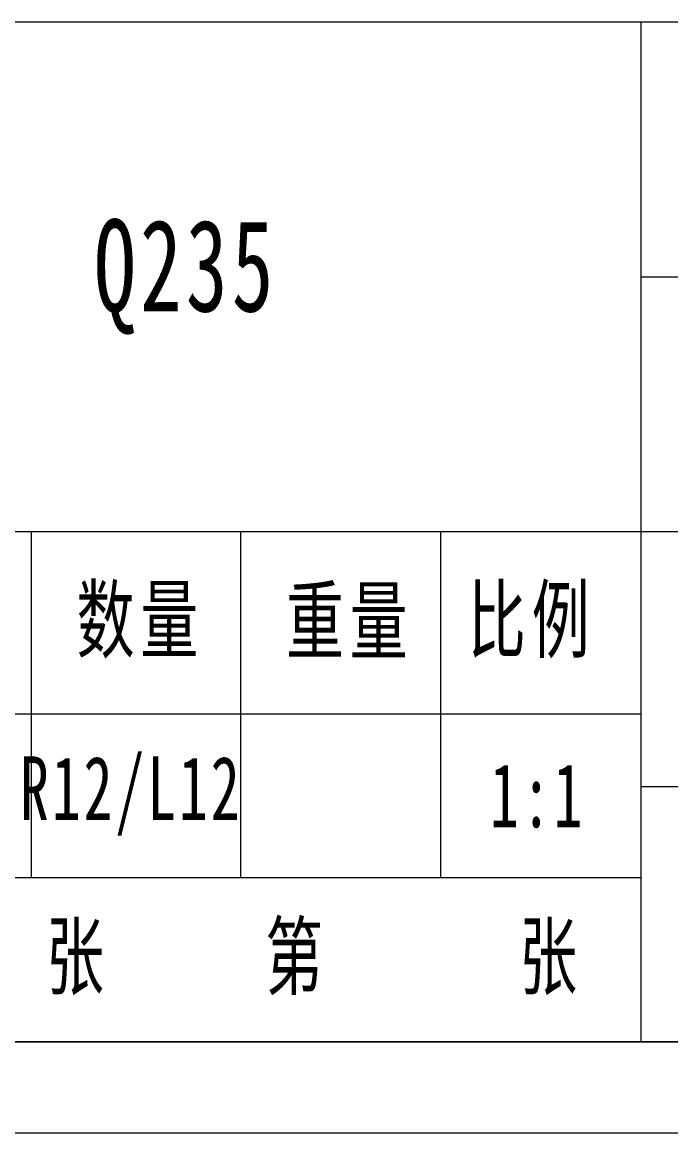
# Model space of a CAD drawing. Header units: millimetres. Extents: x -15766 to 80009, y -9701 to 15159.
# Drawn here: x -7525.9 to -7490.3, y 13253.7 to 13314.7 of the extents above; entities that cross this region are included whole.
import ezdxf

# ---------------------------------------------------------------- set-up
doc = ezdxf.new("R2010")
doc.units = ezdxf.units.MM
for name, color, linetype, lineweight in [('CDRAFT0', 7, 'Continuous', 18), ('title_frame', 7, 'Continuous', 18), ('尺寸线层', 3, 'Continuous', 18), ('粗实线层_1', 7, 'Continuous', 15), ('细实线层', 7, 'Continuous', 18)]:
    doc.layers.add(name, color=color, linetype=linetype, lineweight=lineweight)
doc.styles.add('标准', font='', dxfattribs={"width": 0.667})
doc.styles.get('标准').set_extended_font_data('宋体')

# ---------------------------------------------------------------- blocks, each defined once
blk = doc.blocks.new('*X589')
at = {"layer": 'CDRAFT0'}
blk.add_line((0, 0), (420, 0), dxfattribs=at)
at = {"layer": '粗实线层_1'}
blk.add_line((25, 5), (415, 5), dxfattribs=at)

msp = doc.modelspace()

# ---------------------------------------------------------------- linework, layer by layer
at = {"layer": '粗实线层_1'}
for p, q in [((-7441.90847, 13314.73384), (-7621.90847, 13314.73384)), ((-7491.90847, 13314.73384), (-7491.90847, 13258.73384)), ((-7441.90847, 13300.73384), (-7491.90847, 13300.73384)), ((-7491.90847, 13286.73384), (-7621.90847, 13286.73384)), ((-7525.40847, 13286.73384), (-7525.40847, 13267.73384)), ((-7513.90847, 13286.73384), (-7513.90847, 13267.73384)), ((-7502.90847, 13286.73384), (-7502.90847, 13267.73384)), ((-7441.90847, 13286.73384), (-7491.90847, 13286.73384)), ((-7441.90847, 13272.73384), (-7491.90847, 13272.73384)), ((-7491.90847, 13267.73384), (-7541.90847, 13267.73384)), ((-7441.90847, 13258.73384), (-7621.90847, 13258.73384))]:
    msp.add_line(p, q, dxfattribs=at)
at = {"layer": '细实线层'}
msp.add_line((-7491.90847, 13276.73384), (-7541.90847, 13276.73384), dxfattribs=at)

# ---------------------------------------------------------------- block references
at = {"layer": 'title_frame'}
msp.add_blockref('*X589', (-7856.90847, 13253.73384), dxfattribs=at)

# ---------------------------------------------------------------- texts
at = {"layer": '尺寸线层', "attachment_point": 5, "line_spacing_factor": 1.15057, "style": '标准'}
for s, insert, char_height, width in [('{\\T1.1;Q235}', (-7516.90847, 13300.73384), 5.0503058, 29.4580043), ('\\T1.1;数量', (-7519.40847, 13281.73384), 3.5, 22), ('\\T1.1;重量', (-7507.90847, 13281.73384), 3.5, 22), ('\\T1.1;比例', (-7497.90847, 13281.73384), 3.5, 22), ('{\\T1.1;R12/L12}', (-7519.90847, 13272.23384), 3.5, 11), ('\\T1.1;1:1', (-7497.57366, 13272.23384), 3.5, 10.6696195), ('\\T1.1;第', (-7510.79823, 13263.23384), 3.5, 8), ('\\T1.1;张', (-7522.83714, 13263.23384), 3.5, 8), ('\\T1.1;张', (-7496.83714, 13263.23384), 3.5, 8)]:
    msp.add_mtext(s, dxfattribs=dict(at, insert=insert, char_height=char_height, width=width))

doc.saveas('drawing.dxf')
